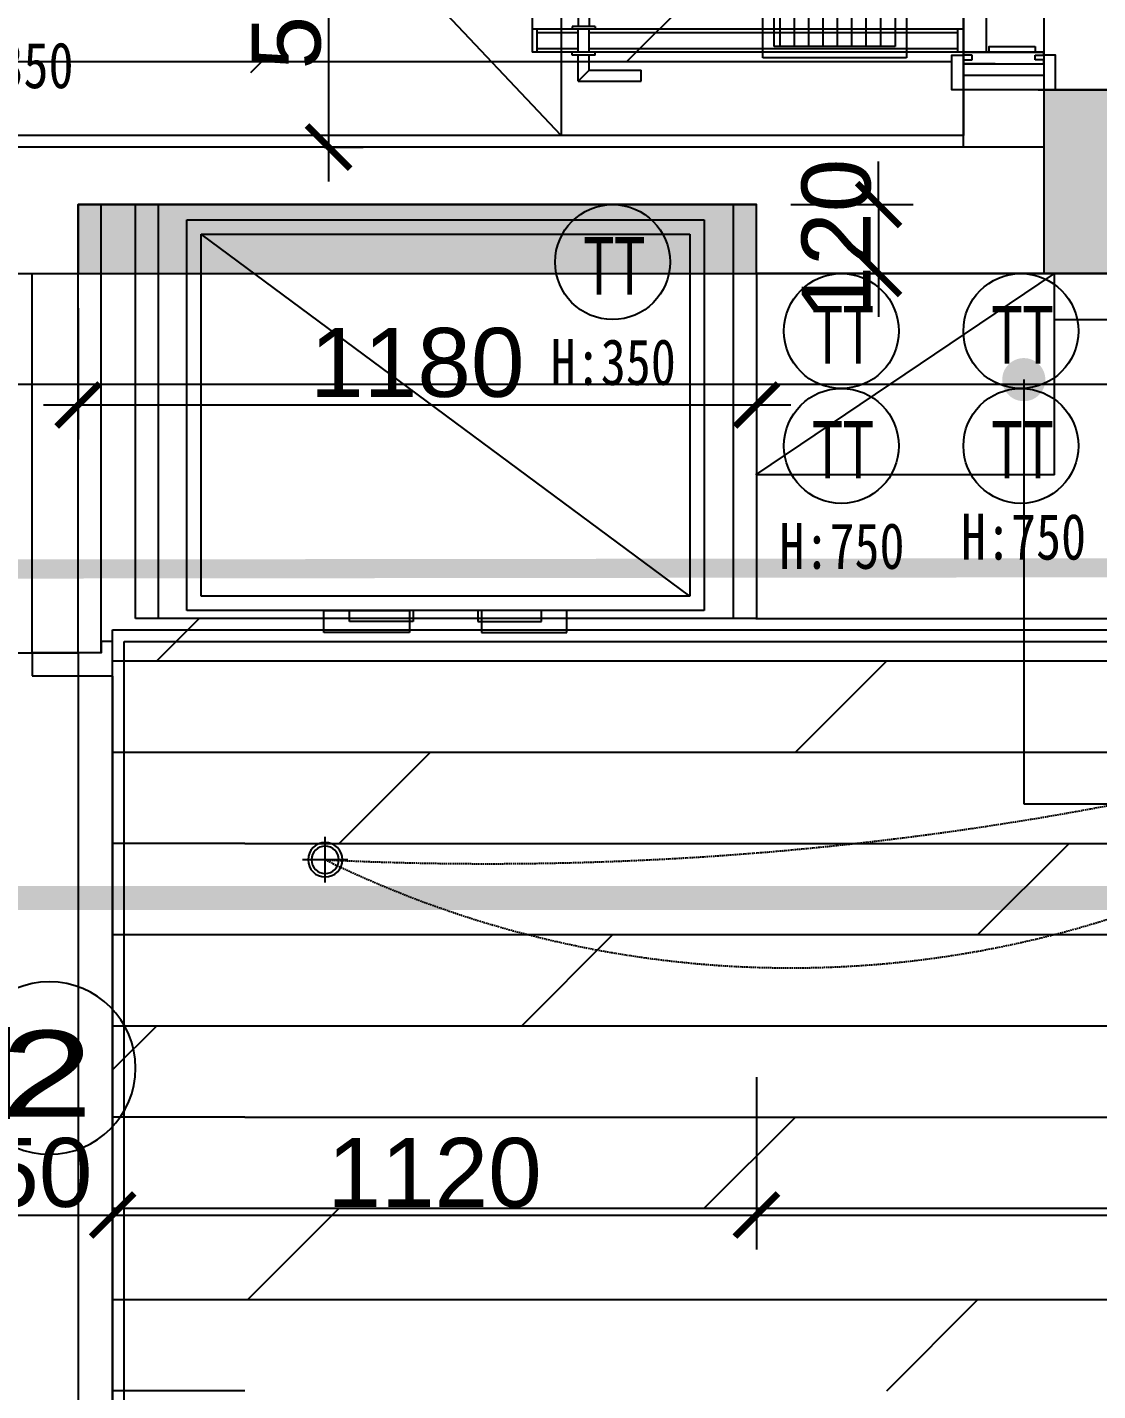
# Model space of a CAD drawing. Header units: millimetres. Extents: x 148889 to 229003, y -70503 to 111106.
# Drawn here: x 206058 to 207921, y 60534 to 62906 of the extents above; entities that cross this region are included whole.
import ezdxf
from ezdxf.enums import TextEntityAlignment as Align
from ezdxf.lldxf.tags import DXFTag

# ---------------------------------------------------------------- set-up
doc = ezdxf.new("R2010")
doc.units = ezdxf.units.MM
doc.header["$PDMODE"] = 3
doc.linetypes.add('DASHED2', pattern=[0.375, 0.25, -0.125])
doc.linetypes.add('HIDDEN', pattern=[0.375, 0.25, -0.125])
for name, color, linetype in [('AXIS_TEXT', 7, 'Continuous'), ('C-灯具1', 2, 'Continuous'), ('C-灯具设备尺寸', 44, 'Continuous'), ('C-空调风口', 1, 'Continuous'), ('C-造型线1(造型分割)', 4, 'Continuous'), ('C-门套', 16, 'Continuous'), ('F-地坪1(分割线)', 16, 'Continuous'), ('P-原墙线', 7, 'Continuous'), ('P-固定家具1(到顶)', 3, 'Continuous'), ('P-完成面', 1, 'Continuous'), ('P-完成面尺寸', 44, 'Continuous'), ('P-开关', 7, 'DASHED2'), ('P-捣墙线', 250, 'Continuous'), ('P-插座', 1, 'Continuous'), ('P-新墙线', 4, 'Continuous'), ('P-水路', 7, 'Continuous'), ('P-活动家具', 3, 'Continuous'), ('P-门', 1, 'Continuous'), ('P-门套', 1, 'Continuous'), ('P-间墙尺寸', 6, 'Continuous')]:
    doc.layers.add(name, color=color, linetype=linetype)
doc.styles.add('Arial', font='arial.ttf')
doc.styles.add('COMPLEX', font='complex_.ttf')
doc.styles.add('宋体', font='SimSun.ttf')
tags = doc.linetypes.add('ACAD_ISO03W100', pattern=[30, 12, -18]).pattern_tags.tags
tags[6:7] = [DXFTag(74, 4), DXFTag(75, 0), DXFTag(340, '0'), DXFTag(46, 1.0), DXFTag(50, 0.0), DXFTag(44, 0.0), DXFTag(45, 0.0)]
tags[4:5] = [DXFTag(74, 4), DXFTag(75, 0), DXFTag(340, '0'), DXFTag(46, 1.0), DXFTag(50, 0.0), DXFTag(44, 0.0), DXFTag(45, 0.0)]
doc.dimstyles.new('1比60', dxfattribs={"dimscale": 60, "dimtxt": 2, "dimasz": 1.25, "dimexe": 1, "dimexo": 1, "dimgap": 0.2, "dimtad": 1, "dimdec": 0, "dimrnd": 0.005, "dimzin": 0, "dimdsep": 46, "dimtxsty": 'Arial', "dimblk": 'ARCHTICK', "dimcen": 0.125, "dimdle": 1, "dimclrd": 44, "dimclre": 44, "dimclrt": 50, "dimadec": 0, "dimazin": 0, "dimtfac": 1, "dimtdec": 0, "dimtix": 1, "dimtmove": 2, "dimatfit": 3, "dimldrblk": 'DOT', "dimfxl": 4, "dimfxlon": 1, "dimtvp": 1, "dimtolj": 1, "dimtzin": 0, "dimarcsym": 0})

# ---------------------------------------------------------------- blocks, each defined once
blk = doc.blocks.new('_AXISO')
blk.add_circle((0, 0), 0.5)
at = {"layer": 'AXIS_TEXT', "style": 'COMPLEX', "width": 1.041667}
blk.add_attdef('A', text='', height=0.56, dxfattribs=at).set_placement((-0.25, -0.28), (0.25, -0.28), align=Align.FIT)
blk = doc.blocks.new('_ArchTick')
at = {"color": 0, "linetype": 'ByBlock', "const_width": 0.15}
blk.add_lwpolyline([(-0.5, -0.5), (0.5, 0.5)], dxfattribs=at)
blk = doc.blocks.new('_Dot')
at = {"color": 0, "linetype": 'ByBlock', "lineweight": -2}
blk.add_line((-0.5, 0), (-1, 0), dxfattribs=at)
at = {"color": 0, "linetype": 'ByBlock', "const_width": 0.5}
blk.add_lwpolyline([(-0.25, 0, 1), (0.25, 0, 1)], format="xyb", close=True, dxfattribs=at)
blk = doc.blocks.new('A$C404574AA')
at = {"layer": 'P-门'}
for p, q in [((650.6, 803, 233.2), (650.6, 784, 233.2)), ((760.1, 803, 233.2), (650.6, 803, 233.2)), ((741.1, 784, 233.2), (650.6, 784, 233.2)), ((741.1, 784, 233.2), (760.1, 803, 233.2)), ((741.1, 784, 233.2), (741.1, 758, 233.2)), ((760.1, 803, 233.2), (760.1, 758, 233.2)), ((90, 753, 233.2), (840, 753, 233.2)), ((90, 713, 233.2), (90, 753, 233.2)), ((730.6, 758, 233.2), (730.6, 753, 233.2)), ((730.6, 758, 233.2), (770.6, 758, 233.2)), ((740.8, 753, 233.2), (740.8, 713, 233.2)), ((760.3, 753, 233.2), (760.3, 713, 233.2)), ((770.6, 758, 233.2), (770.6, 753, 233.2)), ((840, 713, 233.2), (840, 753, 233.2)), ((90, 713, 233.2), (840, 713, 233.2)), ((730.6, 708, 233.2), (730.6, 713, 233.2)), ((770.6, 708, 233.2), (770.6, 713, 233.2)), ((730.6, 708, 233.2), (770.6, 708, 233.2)), ((741.1, 682, 233.2), (741.1, 708, 233.2)), ((760.1, 663, 233.2), (760.1, 708, 233.2)), ((741.1, 682, 233.2), (650.6, 682, 233.2)), ((650.6, 663, 233.2), (650.6, 682, 233.2)), ((741.1, 682, 233.2), (760.1, 663, 233.2)), ((760.1, 663, 233.2), (650.6, 663, 233.2))]:
    blk.add_line(p, q, dxfattribs=at)
at = {"layer": 'P-门', "color": 252, "linetype": 'ACAD_ISO03W100', "ltscale": 0.001}
for p, q in [((50, 753, 233.2), (50, 3, 233.2)), ((50, 753, 233.2), (90, 753, 233.2)), ((90, 753, 233.2), (90, 3, 233.2)), ((90, 3, 233.2), (90, 743, 233.2)), ((0, 82.9, 233.2), (0, 192.4, 233.2)), ((0, 192.4, 233.2), (19, 192.4, 233.2)), ((19, 101.9, 233.2), (19, 192.4, 233.2)), ((140, 192.4, 233.2), (121, 192.4, 233.2)), ((121, 101.9, 233.2), (121, 192.4, 233.2)), ((140, 82.9, 233.2), (140, 192.4, 233.2)), ((19, 101.9, 233.2), (0, 82.9, 233.2)), ((19, 101.9, 233.2), (45, 101.9, 233.2)), ((45, 112.4, 233.2), (45, 72.4, 233.2)), ((45, 112.4, 233.2), (50, 112.4, 233.2)), ((90, 102.2, 233.2), (50, 102.2, 233.2)), ((95, 112.4, 233.2), (90, 112.4, 233.2)), ((95, 112.4, 233.2), (95, 72.4, 233.2)), ((121, 101.9, 233.2), (95, 101.9, 233.2)), ((121, 101.9, 233.2), (140, 82.9, 233.2)), ((0, 82.9, 233.2), (45, 82.9, 233.2)), ((45, 72.4, 233.2), (50, 72.4, 233.2)), ((90, 82.7, 233.2), (50, 82.7, 233.2)), ((95, 72.4, 233.2), (90, 72.4, 233.2)), ((140, 82.9, 233.2), (95, 82.9, 233.2)), ((50, 3, 233.2), (90, 3, 233.2))]:
    blk.add_line(p, q, dxfattribs=at)
at = {"layer": 'P-门', "color": 252}
for p, q in [((100, 713, 233.2), (100, 753, 233.2)), ((100, 747, 233.2), (740.8, 747, 233.2)), ((760.3, 747, 233.2), (832, 747, 233.2)), ((832, 713, 233.2), (832, 753, 233.2)), ((100, 719, 233.2), (740.8, 719, 233.2)), ((760.3, 719, 233.2), (832, 719, 233.2))]:
    blk.add_line(p, q, dxfattribs=at)
at = {"layer": 'P-门', "color": 252, "linetype": 'DASHED2'}
blk.add_arc((154.7, 685.8, 233.2), 685.8, 264.5854, 2.2759, dxfattribs=at)
blk = doc.blocks.new('A$C3AD5280B')
at = {"layer": 'P-活动家具', "color": 8}
for p, q in [((238.6, 717.9), (238.6, 680)), ((387.4, 717.9), (238.6, 717.9)), ((387.4, 680), (387.4, 717.9)), ((512.6, 717.9), (661.4, 717.9)), ((512.6, 680), (512.6, 717.9)), ((661.4, 717.9), (661.4, 680)), ((283, 698.9), (283, 680)), ((393.8, 698.9), (283, 698.9)), ((393.8, 680), (393.8, 698.9)), ((506.2, 698.9), (617, 698.9)), ((506.2, 680), (506.2, 698.9)), ((617, 698.9), (617, 680)), ((900, 680), (0, 680)), ((0, 680), (0, 0)), ((238.6, 680), (387.4, 680)), ((661.4, 680), (512.6, 680)), ((900, 0), (900, 680)), ((875, 655), (25, 655)), ((875, 655), (25, 25)), ((25, 655), (25, 25)), ((875, 25), (875, 655)), ((25, 25), (875, 25)), ((0, 0), (900, 0))]:
    blk.add_line(p, q, dxfattribs=at)
blk = doc.blocks.new('*D900')
at = {"layer": 'Defpoints', "color": 0}
for p in [(206146.9, 62477.5), (207326.9, 62477.5), (207326.9, 62248.8)]:
    blk.add_point(p, dxfattribs=at)
at = {"layer": 'P-捣墙线', "color": 44, "lineweight": -2}
for p, q in [((206146.9, 62417.5), (206146.9, 62188.8)), ((207326.9, 62417.5), (207326.9, 62188.8)), ((206086.9, 62248.8), (207386.9, 62248.8))]:
    blk.add_line(p, q, dxfattribs=at)
at = {"layer": 'P-捣墙线', "color": 44, "lineweight": -2, "xscale": 75, "yscale": 75, "zscale": 75, "rotation": 180}
blk.add_blockref('_ArchTick', (206146.9, 62248.8), dxfattribs=at)
at = {"layer": 'P-捣墙线', "color": 44, "lineweight": -2, "xscale": 75, "yscale": 75, "zscale": 75}
blk.add_blockref('_ArchTick', (207326.9, 62248.8), dxfattribs=at)
at = {"layer": 'P-捣墙线', "color": 50, "insert": (206736.9, 62322.1), "char_height": 120, "attachment_point": 5, "style": 'Arial'}
blk.add_mtext('\\A1;1180', dxfattribs=at)
blk = doc.blocks.new('*D901')
at = {"layer": 'Defpoints', "color": 0}
for p in [(207326.9, 62597.5), (207326.9, 62477.5), (207539.4, 62477.5)]:
    blk.add_point(p, dxfattribs=at)
at = {"layer": 'P-捣墙线', "color": 44, "lineweight": -2}
for p, q in [((207539.4, 62597.5), (207539.4, 62672.5)), ((207386.9, 62597.5), (207599.4, 62597.5)), ((207539.4, 62597.5), (207539.4, 62477.5)), ((207386.9, 62477.5), (207599.4, 62477.5)), ((207539.4, 62477.5), (207539.4, 62402.5))]:
    blk.add_line(p, q, dxfattribs=at)
at = {"layer": 'P-捣墙线', "color": 44, "lineweight": -2, "xscale": 75, "yscale": 75, "zscale": 75}
for p, rotation in [((207539.4, 62597.5), 270), ((207539.4, 62477.5), 90)]:
    blk.add_blockref('_ArchTick', p, dxfattribs=dict(at, rotation=rotation))
at = {"layer": 'P-捣墙线', "color": 50, "insert": (207466.2, 62537.5), "char_height": 120, "attachment_point": 5, "rotation": 90, "style": 'Arial'}
blk.add_mtext('\\A1;120', dxfattribs=at)
blk = doc.blocks.new('A$C01C20CD7')
at = {"layer": 'C-灯具1'}
for p, q in [((52.8, 105.7, 2984.9), (52.8, 0, 2984.9)), ((0, 52.8, 2984.9), (105.7, 52.8, 2984.9))]:
    blk.add_line(p, q, dxfattribs=at)
for radius in [39.9, 31.7]:
    blk.add_circle((52.8, 52.8, 2984.9), radius, dxfattribs=at)
blk = doc.blocks.new('*D949')
at = {"layer": 'Defpoints', "color": 0}
for p in [(205856.9, 60839.3), (206206.9, 60839.3), (206206.9, 60839.3)]:
    blk.add_point(p, dxfattribs=at)
at = {"layer": 'P-完成面尺寸', "color": 44, "lineweight": -2}
for p, q in [((205796.9, 60839.3), (206266.9, 60839.3)), ((205856.9, 60839.3), (205856.9, 60779.3)), ((206206.9, 60839.3), (206206.9, 60779.3))]:
    blk.add_line(p, q, dxfattribs=at)
at = {"layer": 'P-完成面尺寸', "color": 44, "lineweight": -2, "xscale": 75, "yscale": 75, "zscale": 75, "rotation": 180}
blk.add_blockref('_ArchTick', (205856.9, 60839.3), dxfattribs=at)
at = {"layer": 'P-完成面尺寸', "color": 44, "lineweight": -2, "xscale": 75, "yscale": 75, "zscale": 75}
blk.add_blockref('_ArchTick', (206206.9, 60839.3), dxfattribs=at)
at = {"layer": 'P-完成面尺寸', "color": 50, "insert": (206031.9, 60912.6), "char_height": 120, "attachment_point": 5, "style": 'Arial'}
blk.add_mtext('\\A1;350', dxfattribs=at)
blk = doc.blocks.new('*D950')
at = {"layer": 'Defpoints', "color": 0}
for p in [(207326.9, 61877.5), (206206.9, 60839.3), (207326.9, 60839.3)]:
    blk.add_point(p, dxfattribs=at)
at = {"layer": 'P-完成面尺寸', "color": 44, "lineweight": -2}
for p, q in [((207326.9, 61079.3), (207326.9, 60779.3)), ((206146.9, 60839.3), (207386.9, 60839.3)), ((206206.9, 60839.3), (206206.9, 60779.3))]:
    blk.add_line(p, q, dxfattribs=at)
at = {"layer": 'P-完成面尺寸', "color": 44, "lineweight": -2, "xscale": 75, "yscale": 75, "zscale": 75, "rotation": 180}
blk.add_blockref('_ArchTick', (206206.9, 60839.3), dxfattribs=at)
at = {"layer": 'P-完成面尺寸', "color": 44, "lineweight": -2, "xscale": 75, "yscale": 75, "zscale": 75}
blk.add_blockref('_ArchTick', (207326.9, 60839.3), dxfattribs=at)
at = {"layer": 'P-完成面尺寸', "color": 50, "insert": (206766.9, 60912.6), "char_height": 120, "attachment_point": 5, "style": 'Arial'}
blk.add_mtext('\\A1;1120', dxfattribs=at)
blk = doc.blocks.new('*D951')
at = {"layer": 'Defpoints', "color": 0}
for p in [(207326.9, 61877.5), (209816.5, 61877.5), (209816.5, 60839.3)]:
    blk.add_point(p, dxfattribs=at)
at = {"layer": 'P-完成面尺寸', "color": 44, "lineweight": -2}
for p, q in [((207326.9, 61079.3), (207326.9, 60779.3)), ((209816.5, 61079.3), (209816.5, 60779.3)), ((207266.9, 60839.3), (209876.5, 60839.3))]:
    blk.add_line(p, q, dxfattribs=at)
at = {"layer": 'P-完成面尺寸', "color": 44, "lineweight": -2, "xscale": 75, "yscale": 75, "zscale": 75, "rotation": 180}
blk.add_blockref('_ArchTick', (207326.9, 60839.3), dxfattribs=at)
at = {"layer": 'P-完成面尺寸', "color": 44, "lineweight": -2, "xscale": 75, "yscale": 75, "zscale": 75}
blk.add_blockref('_ArchTick', (209816.5, 60839.3), dxfattribs=at)
at = {"layer": 'P-完成面尺寸', "color": 50, "insert": (208571.7, 60912.6), "char_height": 120, "attachment_point": 5, "style": 'Arial'}
blk.add_mtext('\\A1;2490', dxfattribs=at)
blk = doc.blocks.new('*D977')
at = {"layer": 'Defpoints', "color": 0}
for p in [(208382.6, 61877.5), (208390.5, 61877.5), (207786.9, 60107.5)]:
    blk.add_point(p, dxfattribs=at)
at = {"layer": 'P-完成面尺寸', "color": 44, "lineweight": -2}
for p, q in [((208390.5, 60047.5), (208390.5, 61937.5)), ((208390.5, 61877.5), (208450.5, 61877.5)), ((208150.5, 60107.5), (208450.5, 60107.5))]:
    blk.add_line(p, q, dxfattribs=at)
at = {"layer": 'P-完成面尺寸', "color": 44, "lineweight": -2, "xscale": 75, "yscale": 75, "zscale": 75}
for p, rotation in [((208390.5, 61877.5), 90), ((208390.5, 60107.5), 270)]:
    blk.add_blockref('_ArchTick', p, dxfattribs=dict(at, rotation=rotation))
at = {"layer": 'P-完成面尺寸', "color": 50, "insert": (208317.2, 60992.5), "char_height": 120, "attachment_point": 5, "rotation": 90, "style": 'Arial'}
blk.add_mtext('\\A1;1770', dxfattribs=at)
blk = doc.blocks.new('*D982')
at = {"layer": 'Defpoints', "color": 0}
for p in [(205761.9, 63247.5), (206515.1, 62697.5), (206582.6, 62697.5)]:
    blk.add_point(p, dxfattribs=at)
at = {"layer": 'P-完成面尺寸', "color": 44, "lineweight": -2}
for p, q in [((206582.6, 63307.5), (206582.6, 62637.5)), ((206342.6, 63247.5), (206642.6, 63247.5)), ((206575.1, 62697.5), (206642.6, 62697.5))]:
    blk.add_line(p, q, dxfattribs=at)
at = {"layer": 'P-完成面尺寸', "color": 44, "lineweight": -2, "xscale": 75, "yscale": 75, "zscale": 75}
for p, rotation in [((206582.6, 63247.5), 90), ((206582.6, 62697.5), 270)]:
    blk.add_blockref('_ArchTick', p, dxfattribs=dict(at, rotation=rotation))
at = {"layer": 'P-完成面尺寸', "color": 50, "insert": (206509.4, 62972.5), "char_height": 120, "attachment_point": 5, "rotation": 90, "style": 'Arial'}
blk.add_mtext('\\A1;550', dxfattribs=at)
blk = doc.blocks.new('A$C045248C9')
at = {"layer": 'C-空调风口'}
for p, q in [((200, 250), (200, 0)), ((1200, 250), (200, 250)), ((1200, 0), (1200, 250)), ((220, 230), (220, 20)), ((1180, 230), (220, 230)), ((1180, 20), (1180, 230)), ((220, 20), (1180, 20)), ((200, 0), (1200, 0))]:
    blk.add_line(p, q, dxfattribs=at)
at = {"layer": 'C-空调风口', "color": 252}
for p, q in [((1180, 220), (220, 220)), ((1180, 195), (220, 195)), ((1180, 170), (220, 170)), ((1180, 145), (220, 145)), ((1180, 120), (220, 120)), ((1180, 95), (220, 95)), ((1180, 70), (220, 70)), ((1180, 45), (220, 45))]:
    blk.add_line(p, q, dxfattribs=at)

msp = doc.modelspace()

# ---------------------------------------------------------------- hatches: boundary and pattern name
at = {"layer": 'F-地坪1(分割线)'}
h = msp.add_hatch(dxfattribs=at)
h.set_pattern_fill('DOLMIT', color=250, scale=25, style=0)
h.set_pattern_definition([(0, (250, 140), (0, 158.75), []), (45, (250, 140), (-317.4998, 317.4998), [224.5065, -449.0125])])
h.paths.add_polyline_path([(207666.9, 65527.5), (204186.9, 65527.5), (204186.9, 62827.5), (207666.9, 62827.5)])
h = msp.add_hatch(dxfattribs=at)
h.set_pattern_fill('DOLMIT', color=250, scale=25, style=0)
h.set_pattern_definition([(0, (185804.77, 146099.73), (0, 158.75), []), (45, (185804.77, 146099.73), (-317.4998, 317.4998), [224.5065, -449.0125])])
h.paths.add_polyline_path([(206206.9, 60412.5), (206206.9, 60352.5), (206186.9, 60352.5), (206186.9, 59104.7), (206436.9, 59104.7), (206436.9, 61877.5), (206186.9, 61877.5), (206186.9, 61837.5), (206206.9, 61837.5), (206206.9, 61777.5)])
at = {"layer": 'P-原墙线'}
h = msp.add_hatch(color=8, dxfattribs=at)
h.paths.add_polyline_path([(208246.9, 62477.5), (208246.9, 62607.5), (208246.9, 62797.5), (207826.9, 62797.5), (207826.9, 62697.5), (207826.9, 62477.5)])
h.paths.add_polyline_path([(211006.9, 62477.5), (211331.9, 62477.5), (211331.9, 63097.5), (211006.9, 63097.5)])
at = {"layer": 'P-捣墙线'}
h = msp.add_hatch(dxfattribs=at)
h.set_pattern_fill('CORK', color=256, scale=15, style=0)
h.set_pattern_definition([(0, (-121213.877, 79628.19), (0, 47.625), []), (135, (-121190.06, 79604.38), (-95.25004, -95.25004), [67.35195, -67.35195]), (135, (-121178.16, 79604.38), (-95.25004, -95.25004), [67.35195, -67.35195]), (135, (-121166.25, 79604.38), (-95.25004, -95.25004), [67.35195, -67.35195])])
h.paths.add_polyline_path([(212216.9, 65672.5), (212096.9, 65672.5), (212096.9, 64302.5), (211096.9, 64302.5), (211096.9, 64172.5), (212216.9, 64172.5)])
h.paths.add_polyline_path([(215696.9, 62867.5), (215696.9, 63097.5), (212296.9, 63097.5), (212296.9, 62867.5)])
h.paths.add_polyline_path([(211331.9, 62867.5), (211426.9, 62867.5), (211426.9, 63097.5), (211331.9, 63097.5)])
h.paths.add_polyline_path([(211006.9, 63097.5), (210911.9, 63097.5), (210911.9, 62967.5), (211006.9, 62967.5)], flags=17)
h.paths.add_polyline_path([(210326.9, 62967.5), (210326.9, 63097.5), (210226.9, 63097.5), (210226.9, 64172.5), (210326.9, 64172.5), (210326.9, 64302.5), (210121.9, 64302.5), (210121.9, 64057.2), (210121.9, 63949.5), (210121.9, 63902.5), (210055.7, 63902.5), (210121.9, 63777.5), (210121.9, 62607.5), (209466.9, 62607.5), (209466.9, 62477.5), (209566.9, 62477.5), (209566.9, 61177.5), (209796.9, 61177.5), (209796.9, 61277.5), (211101.9, 61277.5), (211101.9, 61177.5), (211331.9, 61177.5), (211331.9, 62477.5), (211196.9, 62477.5), (211196.9, 61407.5), (209676.9, 61407.5), (209676.9, 62477.5), (210226.9, 62477.5), (210226.9, 62967.5)])
h.paths.add_polyline_path([(209205.7, 63777.5), (209205.7, 63902.5), (208821.9, 63902.5), (208821.9, 63777.5)])
h.paths.add_polyline_path([(207951.9, 65472.5), (207826.9, 65472.5), (207826.9, 63902.5), (207826.9, 63677.5), (207951.9, 63677.5), (207951.9, 63777.5), (208051.9, 63777.5), (208051.9, 63902.5), (207951.9, 63902.5)])
h.paths.add_polyline_path([(207326.9, 62477.5), (207326.9, 62597.5), (206146.9, 62597.5), (206146.9, 62477.5)])
h.paths.add_polyline_path([(208246.9, 62477.5), (208346.9, 62477.5), (208346.9, 62607.5), (208246.9, 62607.5)])
h.paths.add_polyline_path([(205726.9, 63377.5), (205526.9, 63377.5), (205526.9, 62697.5), (205726.9, 62697.5)])
h.paths.add_polyline_path([(205726.9, 65527.5), (205526.9, 65527.5), (205526.9, 64847.5), (205726.9, 64847.5)])
h.paths.add_polyline_path([(207666.9, 59602.5), (207666.9, 59722.5), (206146.9, 59722.5), (206146.9, 59602.5)])
h.paths.add_polyline_path([(209136.9, 59602.5), (209136.9, 58477.5), (209256.9, 58477.5), (209256.9, 59597.5), (209786.9, 59597.5), (209786.9, 59822.5), (209566.9, 59822.5), (209566.9, 59722.5), (208536.9, 59722.5), (208536.9, 59602.5)])
h.paths.add_polyline_path([(211336.9, 58977.5), (211446.9, 58977.5), (211446.9, 59197.5), (211101.9, 59197.5), (211101.9, 58477.5), (211336.9, 58477.5)])
h.paths.add_polyline_path([(215696.9, 58977.5), (215696.9, 59197.5), (212316.9, 59197.5), (212316.9, 58977.5)])
h.paths.add_polyline_path([(211336.9, 57907.5), (211336.9, 57787.5), (213426.9, 57787.5), (213426.9, 57907.5)])
h.paths.add_polyline_path([(214091.9, 57787.5), (214091.9, 55912.5), (214211.9, 55912.5), (214211.9, 57907.5), (213991.9, 57907.5), (213991.9, 57787.5)])
h.paths.add_polyline_path([(217341.9, 58977.5), (217341.9, 59197.5), (216176.9, 59197.5), (216176.9, 58977.5)])

# ---------------------------------------------------------------- linework, layer by layer
at = {"color": 7}
msp.add_lwpolyline([(209427.3, 58412.5), (209427.3, 62284.4), (204516.9, 62284.4)], dxfattribs=at)
at = {"layer": 'C-灯具设备尺寸'}
msp.add_line((206986.9, 62717.5), (204361.9, 65507.5), dxfattribs=at)
at = {"layer": 'C-造型线1(造型分割)'}
for p, q in [((206986.9, 65507.5), (206986.9, 62717.5)), ((207686.9, 63677.5), (207686.9, 62717.5)), ((207686.9, 62797.5, 116.6), (207686.9, 62717.5)), ((207816.9, 62797.5), (209819.5, 62797.5)), ((207686.9, 62717.5), (204361.9, 62717.5)), ((206206.9, 57892.5), (206206.9, 61857.5)), ((206206.9, 61857.5), (208566.7, 61857.5))]:
    msp.add_line(p, q, dxfattribs=at)
at = {"layer": 'C-造型线1(造型分割)', "color": 8}
for p, q in [((206226.9, 61837.5), (208546.7, 61837.5)), ((206226.9, 57912.5), (206226.9, 61837.5))]:
    msp.add_line(p, q, dxfattribs=at)
at = {"layer": 'C-造型线1(造型分割)'}
msp.add_lwpolyline([(207826.9, 63777.5), (207826.9, 62797.5), (209819.5, 62797.5), (209819.5, 61877.5)], dxfattribs=at)
at = {"layer": 'C-造型线1(造型分割)', "color": 45}
msp.add_lwpolyline([(209816.5, 62397.1), (207845.5, 62397.1)], dxfattribs=at)
at = {"layer": 'C-门套', "linetype": 'HIDDEN', "elevation": 116.6}
msp.add_lwpolyline([(207826.9, 63612.5), (207826.9, 62862.5), (207686.9, 62862.5), (207686.9, 63612.5)], close=True, dxfattribs=at)
at = {"layer": 'C-门套', "linetype": 'HIDDEN'}
msp.add_lwpolyline([(206066.9, 61777.5), (206206.9, 61777.5), (206206.9, 60412.5), (206066.9, 60412.5)], dxfattribs=at)
msp.add_lwpolyline([(206066.9, 61777.5), (206206.9, 61777.5), (206206.9, 60412.5), (206066.9, 60412.5)], dxfattribs=at)
at = {"layer": 'F-地坪1(分割线)', "color": 250}
for p, q in [((206436.9, 61803.5), (215741.9, 61803.5)), ((207394.7, 61644.8), (207553.5, 61803.5)), ((206436.9, 61644.7), (215741.9, 61644.7)), ((206601, 61486), (206759.7, 61644.8)), ((206436.9, 61486), (215741.9, 61486)), ((207712.2, 61327.3), (207871, 61486)), ((206436.9, 61327.2), (215741.9, 61327.2)), ((206918.5, 61168.5), (207077.2, 61327.3)), ((206436.9, 61168.5), (215741.9, 61168.5)), ((206436.9, 61009.7), (215741.9, 61009.7)), ((207236, 60851), (207394.7, 61009.8)), ((206436.9, 60851), (215741.9, 60851)), ((206442.2, 60692.3), (206601, 60851)), ((206436.9, 60692.2), (215741.9, 60692.2)), ((207553.5, 60533.5), (207712.2, 60692.3))]:
    msp.add_line(p, q, dxfattribs=at)
at = {"layer": 'P-原墙线'}
for p, q in [((208246.9, 62797.5), (207826.9, 62797.5)), ((207826.9, 62797.5), (207826.9, 62697.5)), ((207826.9, 62697.5), (205726.9, 62697.5)), ((207826.9, 62697.5), (207826.9, 62477.5)), ((206146.9, 62597.5), (206146.9, 62477.5)), ((207326.9, 62477.5), (207326.9, 62597.5)), ((204371.9, 62477.5), (206146.9, 62477.5)), ((206066.9, 61817.5), (206066.9, 62477.5)), ((206146.9, 61817.5), (206146.9, 62477.5)), ((207326.9, 62477.5), (208246.9, 62477.5)), ((206146.9, 61817.5), (206066.9, 61817.5)), ((206146.9, 61817.5), (206066.9, 61817.5))]:
    msp.add_line(p, q, dxfattribs=at)
msp.add_lwpolyline([(206146.9, 62477.5), (206146.9, 62597.5), (207326.9, 62597.5)], dxfattribs=at)
at = {"layer": 'P-固定家具1(到顶)'}
for p, q in [((206246.9, 61877.5), (206246.9, 62597.5)), ((206286.9, 61877.5), (206286.9, 62597.5)), ((207286.9, 61877.5), (207286.9, 62597.5)), ((209816.5, 62477.5), (207325.9, 62477.5)), ((207326.9, 62477.5), (207326.9, 61877.5)), ((207325.9, 61877.5), (206246.9, 61877.5)), ((207325.9, 61877.5), (209816.5, 61877.5))]:
    msp.add_line(p, q, dxfattribs=at)
at = {"layer": 'P-固定家具1(到顶)', "color": 252}
for p, q in [((207325.9, 62127.5), (207845.5, 62477.5)), ((207845.5, 62127.5), (207845.5, 62477.5)), ((207845.5, 62127.5), (207325.9, 62127.5))]:
    msp.add_line(p, q, dxfattribs=at)
at = {"layer": 'P-完成面'}
for p, q in [((206186.9, 61817.5), (206186.9, 62597.5)), ((206066.9, 61817.5), (206066.9, 61777.5))]:
    msp.add_line(p, q, dxfattribs=at)
for points in [[(206186.9, 61837.5), (206186.9, 61817.5), (206066.9, 61817.5)], [(206066.9, 61777.5), (206206.9, 61777.5), (206206.9, 61837.5), (206186.9, 61837.5)]]:
    msp.add_lwpolyline(points, dxfattribs=at)
at = {"layer": 'P-开关', "ltscale": 10}
for centre, radius, start, end in [((206859.4, 67259.7), 5809.1, 267.21101, 300.60039), ((207386.8, 63107.5), 1838.1, 243.851, 296.149)]:
    msp.add_arc(centre, radius, start, end, dxfattribs=at)
at = {"layer": 'P-捣墙线', "color": 8}
msp.add_lwpolyline([(207326.9, 62477.5), (207326.9, 62597.5), (206146.9, 62597.5), (206146.9, 62477.5), (207326.9, 62477.5)], dxfattribs=at)
at = {"layer": 'P-新墙线', "linetype": 'ByBlock', "ltscale": 3, "elevation": 116.6}
msp.add_lwpolyline([(207686.9, 62822.5), (207826.9, 62822.5), (207826.9, 62697.5), (207686.9, 62697.5)], close=True, dxfattribs=at)
at = {"layer": 'P-水路', "color": 1, "linetype": 'ACAD_ISO03W100', "ltscale": 0.1, "const_width": 41.6}
msp.add_lwpolyline([(204894.1, 61391), (208773.5, 61391), (208773.5, 64127.3), (208773.5, 64127.3), (208773.5, 64208.9), (208773.5, 64208.9)], dxfattribs=at)
at = {"layer": 'P-水路', "color": 5, "const_width": 33.2}
msp.add_lwpolyline([(209746.4, 58477.5), (209746.4, 61967.6), (205034.6, 61962.2), (205034.6, 62320.3), (204516.9, 62320.3)], dxfattribs=at)
at = {"layer": 'P-门套'}
for p, q in [((207686.9, 62857.5, 233.2), (207686.9, 62862.5, 233.2)), ((207686.9, 62862.5, 233.2), (207731.9, 62862.5, 233.2)), ((207701.9, 62857.5, 233.2), (207686.9, 62857.5, 233.2)), ((207686.9, 62842.5, 116.6), (207686.9, 62849.5, 116.6)), ((207686.9, 62849.5, 233.2), (207701.9, 62849.5, 233.2)), ((207701.9, 62849.5, 233.2), (207701.9, 62857.5, 233.2)), ((207731.9, 62862.5, 233.2), (207826.9, 62862.5, 116.6)), ((207826.9, 62862.5, 116.6), (207811.9, 62862.5, 116.6)), ((207811.9, 62862.5, 116.6), (207826.9, 62862.5, 116.6)), ((207811.9, 62849.5, 116.6), (207811.9, 62857.5, 116.6)), ((207811.9, 62857.5, 116.6), (207826.9, 62857.5, 116.6)), ((207826.9, 62849.5, 116.6), (207811.9, 62849.5, 116.6)), ((207826.9, 62857.5, 116.6), (207826.9, 62862.5, 116.6)), ((207826.9, 62842.5), (207826.9, 62849.5)), ((207686.9, 62842.5, 116.6), (207826.9, 62842.5)), ((207686.9, 62822.5, 116.6), (207686.9, 62842.5, 116.6)), ((207686.9, 62842.5, 116.6), (207741.9, 62842.5, 116.6)), ((207741.9, 62842.5, 116.6), (207686.9, 62842.5, 116.6)), ((207741.9, 62842.5, 116.6), (207826.9, 62842.5)), ((207826.9, 62842.5), (207826.9, 62822.5)), ((207686.9, 62822.5, 192), (207826.9, 62822.5))]:
    msp.add_line(p, q, dxfattribs=at)
at = {"layer": 'P-门套', "elevation": 116.6}
msp.add_lwpolyline([(207686.9, 62849.5), (207686.9, 62797.5), (207666.9, 62797.5), (207666.9, 62857.5), (207686.9, 62857.5)], dxfattribs=at)
at = {"layer": 'P-门套'}
msp.add_lwpolyline([(207811.9, 62872.5), (207811.9, 62862.5), (207731.9, 62862.5), (207731.9, 62872.5)], close=True, dxfattribs=at)
msp.add_lwpolyline([(207826.9, 62849.5), (207826.9, 62797.5), (207846.9, 62797.5), (207846.9, 62857.5), (207826.9, 62857.5)], dxfattribs=at)
at = {"layer": 'P-间墙尺寸'}
for points in [[(207686.9, 63677.5), (207826.9, 63677.5), (207826.9, 62797.5), (207686.9, 62797.5)], [(206026.9, 61817.5), (206146.9, 61817.5), (206146.9, 60372.5), (206026.9, 60372.5)]]:
    msp.add_lwpolyline(points, close=True, dxfattribs=at)

# ---------------------------------------------------------------- block references
at = {"layer": 'C-灯具1', "xscale": -0.7496251873672009, "yscale": 0.7496251873672009, "zscale": 0.7496251874062951, "rotation": 270}
msp.add_blockref('A$C01C20CD7', (206537.1, 61417.9, -2237.5), dxfattribs=at)
at = {"layer": 'C-空调风口', "xscale": -1, "rotation": 90}
msp.add_blockref('A$C045248C9', (207588, 64052.9), dxfattribs=at)
at = {"layer": 'P-固定家具1(到顶)', "color": 3, "xscale": -1, "rotation": 180}
msp.add_blockref('A$C3AD5280B', (206335.8, 62571), dxfattribs=at)
at = {"layer": 'P-插座'}
ref = msp.add_blockref('_AXISO', (207076.7, 62497.5), dxfattribs=dict(at, xscale=199.9375195251196, yscale=199.9375195251487, zscale=199.9375195251483))
ref.add_attrib('A', 'TT', dxfattribs={"layer": 'AXIS_TEXT', "height": 100, "style": 'Arial', "width": 0.629046}).set_placement((207025.9, 62441), (207133.3, 62441), align=Align.FIT)
ref = msp.add_blockref('_AXISO', (207474.6, 62377.5), dxfattribs=dict(at, xscale=199.9375195251196, yscale=199.9375195251487, zscale=199.9375195251483))
ref.add_attrib('A', 'TT', dxfattribs={"layer": 'AXIS_TEXT', "height": 100, "style": 'Arial', "width": 0.629046}).set_placement((207423.8, 62321), (207531.1, 62321), align=Align.FIT)
ref = msp.add_blockref('_AXISO', (207786.9, 62377.5), dxfattribs=dict(at, xscale=199.9375195251196, yscale=199.9375195251487, zscale=199.9375195251483))
ref.add_attrib('A', 'TT', dxfattribs={"layer": 'AXIS_TEXT', "height": 100, "style": 'Arial', "width": 0.629046}).set_placement((207736.1, 62321), (207843.4, 62321), align=Align.FIT)
ref = msp.add_blockref('_AXISO', (207474.6, 62177.6), dxfattribs=dict(at, xscale=199.9375195251196, yscale=199.9375195251487, zscale=199.9375195251483))
ref.add_attrib('A', 'TT', dxfattribs={"layer": 'AXIS_TEXT', "height": 100, "style": 'Arial', "width": 0.629046}).set_placement((207423.8, 62121), (207531.1, 62121), align=Align.FIT)
ref = msp.add_blockref('_AXISO', (207786.9, 62177.6), dxfattribs=dict(at, xscale=199.9375195251196, yscale=199.9375195251487, zscale=199.9375195251483))
ref.add_attrib('A', 'TT', dxfattribs={"layer": 'AXIS_TEXT', "height": 100, "style": 'Arial', "width": 0.629046}).set_placement((207736.1, 62121), (207843.4, 62121), align=Align.FIT)
at = {"layer": 'P-门', "rotation": 180}
msp.add_blockref('A$C404574AA', (207776.9, 63615.5, -116.6), dxfattribs=at)
at = {"layer": 'P-间墙尺寸'}
ref = msp.add_blockref('_AXISO', (206096.9, 61095), dxfattribs=dict(at, xscale=-299.9062792877376, yscale=299.9062792877376, zscale=299.9062792877225))
ref.add_attrib('A', '2', dxfattribs={"layer": 'AXIS_TEXT', "height": 150, "style": 'Arial', "width": 1.381802}).set_placement((206012, 61010.2), (206173.1, 61010.2), align=Align.FIT)

# ---------------------------------------------------------------- texts
at = {"layer": 'P-插座', "char_height": 80, "width": 709.117, "attachment_point": 1, "style": '宋体'}
for s, insert in [('{\\W0.8;H:350}', (205921.2, 62880.1, -33)), ('{\\W0.8;H:350}', (206969, 62363.7, -33)), ('{\\W0.8;H:750}', (207366.8, 62043.7, -33)), ('{\\W0.8;H:750}', (207682.7, 62059.8, -33))]:
    msp.add_mtext(s, dxfattribs=dict(at, insert=insert))

# ---------------------------------------------------------------- dimensions: what is measured, and where the dimension line sits
at = {"layer": 'P-完成面尺寸'}
for base, p1, p2, picture, middle in [((206582.6, 62697.5), (205761.9, 63247.5), (206515.1, 62697.5), '*D982', (206509.4, 62972.5)), ((208390.5, 61877.5), (207786.9, 60107.5), (208382.6, 61877.5), '*D977', (208317.2, 60992.5))]:
    dim = msp.add_linear_dim(base=base, p1=p1, p2=p2, angle=90, dimstyle='1比60', dxfattribs=at)
    dim.commit()
    dim.dimension.update_dxf_attribs({"geometry": picture, "text_midpoint": middle})
for base, p1, p2, picture, middle in [((207326.9, 60839.3), (206206.9, 60839.3), (207326.9, 61877.5), '*D950', (206766.9, 60912.6)), ((209816.5, 60839.3), (207326.9, 61877.5), (209816.5, 61877.5), '*D951', (208571.7, 60912.6)), ((206206.9, 60839.3), (205856.9, 60839.3), (206206.9, 60839.3), '*D949', (206031.9, 60912.6))]:
    dim = msp.add_linear_dim(base=base, p1=p1, p2=p2, dimstyle='1比60', dxfattribs=at)
    dim.commit()
    dim.dimension.update_dxf_attribs({"geometry": picture, "text_midpoint": middle})
at = {"layer": 'P-捣墙线'}
dim = msp.add_linear_dim(base=(207539.4, 62477.5), p1=(207326.9, 62597.5), p2=(207326.9, 62477.5), angle=90, dimstyle='1比60', dxfattribs=at)
dim.commit()
dim.dimension.update_dxf_attribs({"geometry": '*D901', "text_midpoint": (207466.2, 62537.5)})
dim = msp.add_linear_dim(base=(207326.9, 62248.8), p1=(206146.9, 62477.5), p2=(207326.9, 62477.5), dimstyle='1比60', dxfattribs=at)
dim.commit()
dim.dimension.update_dxf_attribs({"geometry": '*D900', "text_midpoint": (206736.9, 62322.1)})

# ---------------------------------------------------------------- leaders
at = {"layer": 'P-插座'}
msp.add_leader([(207792, 62292.9), (207792, 61554.5), (208361.6, 61554.5)], dimstyle='1比60', override={"dimgap": 0.2, "dimtad": 0}, dxfattribs=at)

doc.saveas('drawing.dxf')
